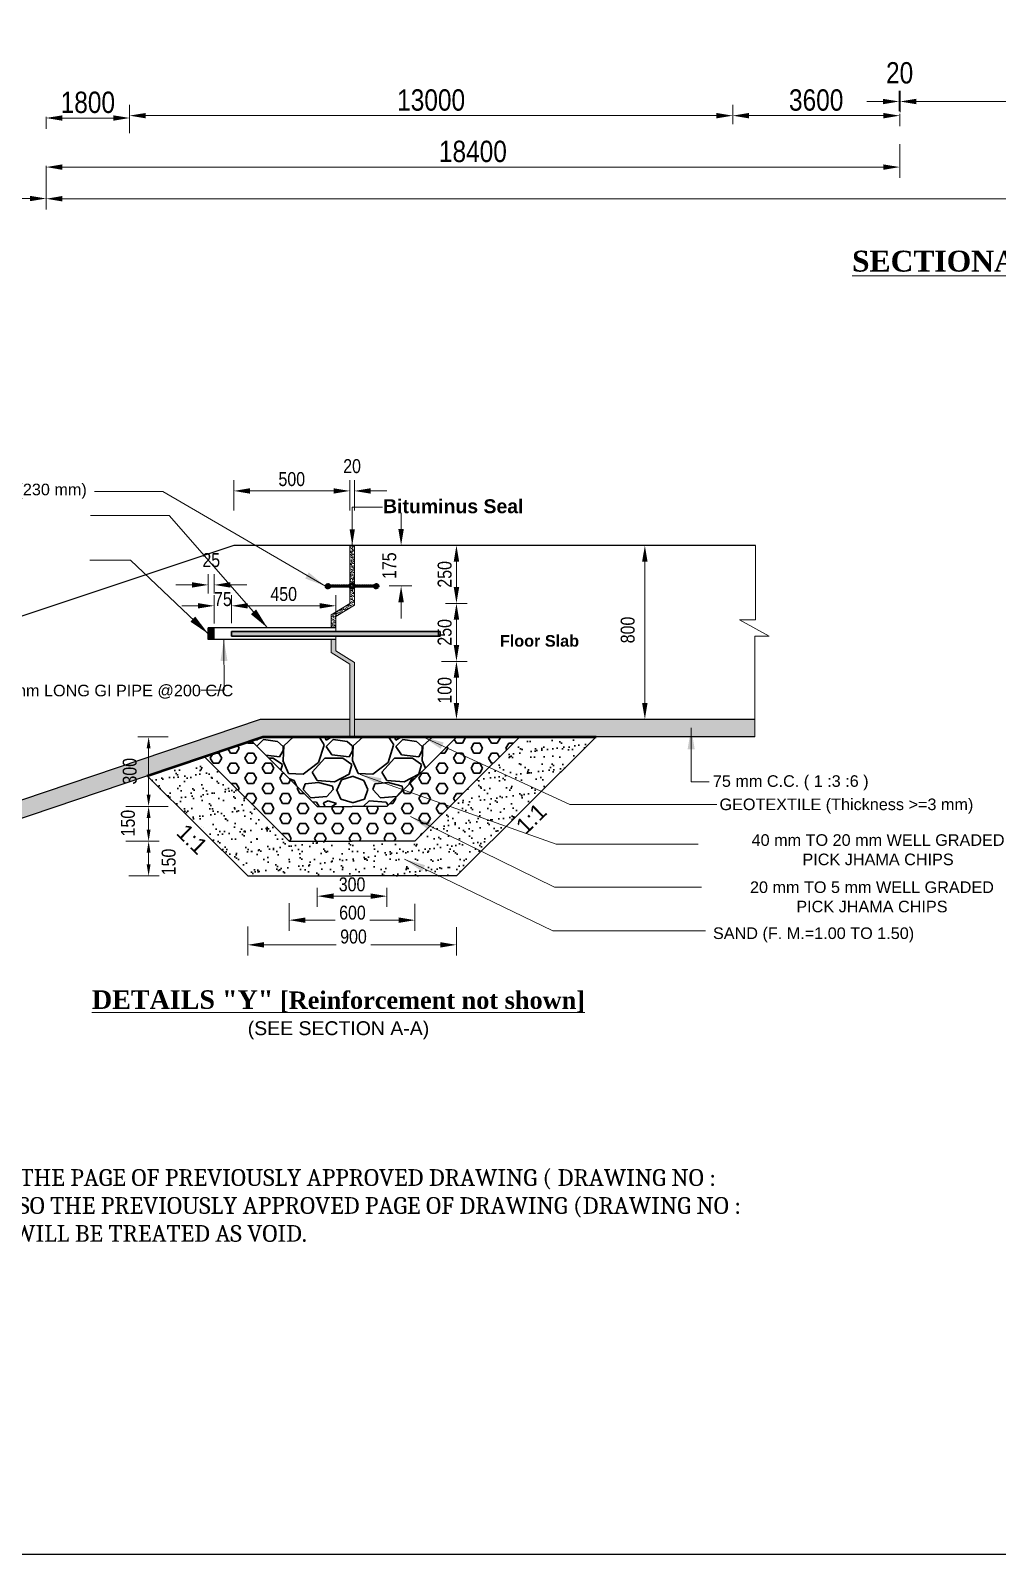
# Model space of a CAD drawing. Extents: x -119161 to 3778985, y -718511 to -30958.
# Drawn here: x 2825288 to 2846135, y -718511 to -685653 of the extents above; entities that cross this region are included whole.
import ezdxf

# ---------------------------------------------------------------- set-up
doc = ezdxf.new("R2010")
doc.units = 0
doc.header["$MEASUREMENT"] = 0
doc.linetypes.add('DASHED2', pattern=[9.525, 6.35, -3.175])
doc.layers.get('0').update_dxf_attribs({"linetype": 'CONTINUOUS'})
doc.layers.get('DEFPOINTS').update_dxf_attribs({"linetype": 'CONTINUOUS'})
for name, color, linetype, lineweight in [('Dim', 7, 'CONTINUOUS', 9), ('Dimension', 8, 'CONTINUOUS', 18), ('HATCH', 252, 'CONTINUOUS', 5), ('line2', 3, 'CONTINUOUS', 30), ('TEXT-ROOM', 4, 'CONTINUOUS', 5)]:
    doc.layers.add(name, color=color, linetype=linetype, lineweight=lineweight)
doc.layers.add('DOTTED', color=240, linetype='DASHED2')
doc.layers.add('LINE', color=7, linetype='CONTINUOUS')
doc.styles.add('1-2', font='arial.ttf')
doc.styles.add('Arial-25', font='arial.ttf')
doc.styles.add('dimText', font='ARIALN.TTF')
doc.styles.get("Standard").update_dxf_attribs({"font": 'times.ttf', "height": 250})
doc.dimstyles.new('dim_230', dxfattribs={"dimtxt": 460, "dimasz": 460, "dimexe": 230, "dimexo": 100, "dimgap": 100, "dimtad": 1, "dimdec": 0, "dimzin": 0, "dimdsep": 46, "dimtxsty": 'dimText', "dimcen": 0.09, "dimclrd": 256, "dimclre": 256, "dimclrt": 7, "dimadec": 0, "dimazin": 0, "dimtfac": 1, "dimtdec": 0, "dimtofl": 0, "dimtmove": 0, "dimatfit": 3, "dimfxl": 1, "dimtolj": 1, "dimtzin": 0, "dimlwd": -1, "dimlwe": -1, "dimarcsym": 0})
pattern_1 = [(37.5, (1009723.3, -778527.9), (-11.023838, 337.19416), [0, -266, 0, -297.5, 0, -284.375]), (7.5, (1009723.3, -778527.9), (309.71092, 493.87556), [0, -143.5, 0, -239.75, 0, -91.875]), (327.5, (1009508.05, -778527.9), (544.974826, 0.990334), [0, -87.5, 0, -315, 0, -411.25]), (317.5, (1009508.05, -778527.9), (526.07216, 153.59322), [0, -43.75, 0, -206.5, 0, -236.25])]
pattern_2 = [(0, (1009723.3, -778527.9), (0, 216.50635), [125, -250]), (120, (1009723.3, -778527.9), (-187.5, -108.253175), [125, -250]), (60, (1009848.3, -778527.9), (-187.5, 108.253175), [125, -250])]
pattern_3 = [(228.0127875, (1010803.3, -777027.91), (-12000, -13500), [201.804, -19978.6321]), (184.9697407, (1010668.3, -777177.91), (18000, 1500), [346.302, -34283.8871]), (132.510447, (1010323.3, -777207.91), (15000, -16500), [244.182, -24174.0489]), (267.273689, (1009738.3, -777582.91), (1500, 30000), [315.357, -31220.3371]), (292.833654, (1009723.3, -777897.91), (-7500, 18000), [309.2325, -30614.0597]), (357.273689, (1009843.3, -778182.91), (-30000, 1500), [315.357, -31220.3371]), (37.6942405, (1010158.3, -778197.91), (-19500, -15000), [417.0435, -41287.2728]), (72.2553284, (1010488.3, -777942.91), (10500, 33000), [393.732, -38979.4822]), (121.4295656, (1010608.3, -777567.91), (-12000, 19500), [316.425, -31326.1097]), (175.236358, (1010443.3, -777297.91), (16500, -1500), [361.248, -17701.1439]), (222.3974378, (1010083.3, -777267.91), (-18000, -16500), [467.172, -46250.0625]), (138.814075, (1011223.3, -777597.91), (-10500, 9000), [159.4515, -15785.7672]), (171.4692344, (1011103.3, -777492.91), (19500, -3000), [303.3555, -30032.2671]), (225, (1010803.3, -777447.9), (-2e-13, -1500), [212.1315, -1909.1888]), (203.19859, (1010698.3, -777267.91), (7500, 3000), [114.237, -11309.4227]), (291.80141, (1010593.3, -777312.9), (-1500, 4500), [161.5545, -7916.1927]), (30.963757, (1010653.3, -777462.9), (4500, 3000), [262.3935, -8484.0343]), (161.56505, (1010878.3, -777327.9), (3000, -1500), [189.7365, -4553.68]), (16.3895403, (1009723.3, -777312.91), (15000, 4500), [265.8, -26314.2677]), (70.346176, (1009978.3, -777237.91), (-6000, -16500), [222.9915, -22076.1116]), (293.19859, (1010878.3, -777027.91), (-3000, 7500), [228.4725, -11195.1872]), (343.6104597, (1010968.3, -777237.91), (-15000, 4500), [265.8, -26314.2677]), (339.443955, (1009723.3, -778242.91), (-7500, 3000), [256.32, -12559.6856]), (294.7751406, (1009963.3, -778332.91), (-7500, 16500), [214.767, -21261.9646]), (66.80141, (1010893.3, -778527.91), (3000, 7500), [228.4725, -11195.1872]), (17.3540246, (1010983.3, -778317.91), (-19500, -6000), [251.4465, -24893.1354]), (69.443955, (1010158.3, -778527.91), (-3000, -7500), [128.16, -12687.8456]), (101.309932, (1010803.3, -778527.9), (-1500, 6000), [76.485, -7572.0443]), (165.963757, (1010788.3, -778452.9), (4500, -1500), [309.2325, -5875.4259]), (186.009006, (1010488.3, -778377.91), (15000, 1500), [286.575, -28370.8848]), (303.690068, (1010653.3, -777597.9), (-1500, 3000), [216.333, -5191.9939]), (353.1572266, (1010773.3, -777777.91), (25500, -3000), [377.691, -37391.3439]), (60.945396, (1011148.3, -777822.91), (-6000, -10500), [154.434, -15289.0112]), (90, (1011223.3, -777687.9), (-1500, 1500), [90, -1410]), (120.256437, (1010458.3, -778332.91), (6000, -10500), [208.386, -20630.28]), (48.0127875, (1010353.3, -778152.91), (12000, 13500), [403.608, -19776.8281]), (0, (1010623.3, -777852.9), (1500, 1500), [390, -1110]), (325.3048465, (1011013.3, -777852.91), (15000, -10500), [237.171, -23479.9115]), (254.054604, (1011208.3, -777987.9), (-1500, -6000), [218.403, -10701.7618]), (207.6459754, (1011148.3, -778197.91), (-28500, -15000), [355.5975, -35204.2113]), (175.4260787, (1010833.3, -778362.91), (-19500, 1500), [376.1985, -37243.6101])]

# ---------------------------------------------------------------- blocks, each defined once
blk = doc.blocks.new('huk')
at = {"layer": 'Dim'}
h = blk.add_hatch(dxfattribs=at)
h.set_pattern_fill('ANSI31', color=15)
h.set_pattern_definition([(45, (-358365.36117, -19477.47705), (-0.08838834765, 0.08838834765), [])])
h.paths.add_polyline_path([(12.6, 3.5, 0.75964), (-12.6, 3.5), (-94, 3.5, 4.674984), (-94, -5.5), (-11.8, -5.5, 0.637498), (11.8, -5.5), (94, -5.5, 4.674984), (94, 3.5)])
h.paths.add_polyline_path([(-6, 0, -1), (6, 0, -1)], flags=16)
at = {"layer": 'DOTTED', "color": 8}
for points in [[(-94, 3.5), (-12.6, 3.5)], [(12.6, 3.5), (94, 3.5)], [(-94, -5.5), (-11.8, -5.5)], [(11.8, -5.5), (94, -5.5)]]:
    blk.add_lwpolyline(points, dxfattribs=at)
blk.add_circle((0, 0), 6.04, dxfattribs=at)
for centre, radius, start, end in [((-104, -1), 11, 24.14774, 335.85226), ((0, 0), 13, 15.55648, 164.44352), ((104, -1), 11, 204.14774, 155.85226), ((0, 0), 13, 204.96517, 335.03483)]:
    blk.add_arc(centre, radius, start, end, dxfattribs=at)
blk = doc.blocks.new('*D1505')
at = {"layer": 'DEFPOINTS', "color": 0, "lineweight": -2, "ltscale": 500}
for p in [(2838199, -696754), (2838199, -700504), (2838533, -700504)]:
    blk.add_point(p, dxfattribs=at)
at = {"layer": 'Dim', "ltscale": 500}
for p, q in [((2838299, -696754), (2838763, -696754)), ((2838533, -697104), (2838533, -700154)), ((2838299, -700504), (2838763, -700504))]:
    blk.add_line(p, q, dxfattribs=at)
at = {"layer": 'Dim', "lineweight": -2, "ltscale": 500}
for points in [[(2838474, -697104), (2838591, -697104), (2838533, -696754)], [(2838474, -700154), (2838591, -700154), (2838533, -700504)]]:
    blk.add_solid(points, dxfattribs=at)
at = {"layer": 'Dim', "color": 7, "ltscale": 500, "insert": (2838164, -698578), "char_height": 300, "attachment_point": 5, "rotation": 90, "style": 'dimText'}
blk.add_mtext('\\A1;800', dxfattribs=at)
blk = doc.blocks.new('*D1506')
at = {"layer": 'DEFPOINTS', "color": 0, "lineweight": -2, "ltscale": 500}
for p in [(2832171, -695580), (2832171, -696099), (2832271, -696099)]:
    blk.add_point(p, dxfattribs=at)
at = {"layer": 'Dim', "ltscale": 500}
for p, q in [((2831821, -695580), (2831471, -695580)), ((2832171, -695999), (2832171, -695350)), ((2832271, -695999), (2832271, -695350)), ((2832621, -695580), (2832971, -695580))]:
    blk.add_line(p, q, dxfattribs=at)
at = {"layer": 'Dim', "lineweight": -2, "ltscale": 500}
for points in [[(2831821, -695522), (2831821, -695639), (2832171, -695580)], [(2832621, -695522), (2832621, -695639), (2832271, -695580)]]:
    blk.add_solid(points, dxfattribs=at)
at = {"layer": 'Dim', "color": 7, "ltscale": 500, "insert": (2832221, -695047), "char_height": 300, "attachment_point": 5, "style": 'dimText'}
blk.add_mtext('\\A1;20', dxfattribs=at)
blk = doc.blocks.new('*D1507')
at = {"layer": 'DEFPOINTS', "color": 0, "lineweight": -2, "ltscale": 500}
for p in [(2832171, -695580), (2829671, -696099), (2832171, -696099)]:
    blk.add_point(p, dxfattribs=at)
at = {"layer": 'Dim', "ltscale": 500}
for p, q in [((2829671, -695999), (2829671, -695350)), ((2830021, -695580), (2831821, -695580)), ((2832171, -695999), (2832171, -695350))]:
    blk.add_line(p, q, dxfattribs=at)
at = {"layer": 'Dim', "lineweight": -2, "ltscale": 500}
for points in [[(2830021, -695522), (2830021, -695639), (2829671, -695580)], [(2831821, -695522), (2831821, -695639), (2832171, -695580)]]:
    blk.add_solid(points, dxfattribs=at)
at = {"layer": 'Dim', "color": 7, "ltscale": 500, "insert": (2830921, -695327), "char_height": 300, "attachment_point": 5, "style": 'dimText'}
blk.add_mtext('\\A1;500', dxfattribs=at)
blk = doc.blocks.new('*D1508')
at = {"layer": 'DEFPOINTS', "color": 0, "lineweight": -2, "ltscale": 500}
for p in [(2834173, -696754), (2834134, -698004), (2834471, -698004)]:
    blk.add_point(p, dxfattribs=at)
at = {"layer": 'Dim', "ltscale": 500}
for p, q in [((2834273, -696754), (2834701, -696754)), ((2834471, -697104), (2834471, -697654)), ((2834234, -698004), (2834701, -698004))]:
    blk.add_line(p, q, dxfattribs=at)
at = {"layer": 'Dim', "lineweight": -2, "ltscale": 500}
for points in [[(2834413, -697104), (2834530, -697104), (2834471, -696754)], [(2834413, -697654), (2834530, -697654), (2834471, -698004)]]:
    blk.add_solid(points, dxfattribs=at)
at = {"layer": 'Dim', "color": 7, "ltscale": 500, "insert": (2834218, -697379), "char_height": 300, "attachment_point": 5, "rotation": 90, "style": 'dimText'}
blk.add_mtext('\\A1;250', dxfattribs=at)
blk = doc.blocks.new('*D1509')
at = {"layer": 'DEFPOINTS', "color": 0, "lineweight": -2, "ltscale": 500}
for p in [(2834166, -698004), (2834066, -699254), (2834471, -699254)]:
    blk.add_point(p, dxfattribs=at)
at = {"layer": 'Dim', "ltscale": 500}
for p, q in [((2834266, -698004), (2834701, -698004)), ((2834471, -698354), (2834471, -698904)), ((2834166, -699254), (2834701, -699254))]:
    blk.add_line(p, q, dxfattribs=at)
at = {"layer": 'Dim', "lineweight": -2, "ltscale": 500}
for points in [[(2834413, -698354), (2834530, -698354), (2834471, -698004)], [(2834413, -698904), (2834530, -698904), (2834471, -699254)]]:
    blk.add_solid(points, dxfattribs=at)
at = {"layer": 'Dim', "color": 7, "ltscale": 500, "insert": (2834218, -698629), "char_height": 300, "attachment_point": 5, "rotation": 90, "style": 'dimText'}
blk.add_mtext('\\A1;250', dxfattribs=at)
blk = doc.blocks.new('*D1510')
at = {"layer": 'DEFPOINTS', "color": 0, "lineweight": -2, "ltscale": 500}
for p in [(2834049, -699254), (2834049, -700504), (2834471, -700504)]:
    blk.add_point(p, dxfattribs=at)
at = {"layer": 'Dim', "ltscale": 500}
for p, q in [((2834149, -699254), (2834701, -699254)), ((2834471, -699604), (2834471, -700154)), ((2834149, -700504), (2834701, -700504))]:
    blk.add_line(p, q, dxfattribs=at)
at = {"layer": 'Dim', "lineweight": -2, "ltscale": 500}
for points in [[(2834413, -699604), (2834530, -699604), (2834471, -699254)], [(2834413, -700154), (2834530, -700154), (2834471, -700504)]]:
    blk.add_solid(points, dxfattribs=at)
at = {"layer": 'Dim', "color": 7, "ltscale": 500, "insert": (2834218, -699879), "char_height": 300, "attachment_point": 5, "rotation": 90, "style": 'dimText'}
blk.add_mtext('\\A1;100', dxfattribs=at)
blk = doc.blocks.new('*D1511')
at = {"layer": 'DEFPOINTS', "color": 0, "lineweight": -2, "ltscale": 500}
for p in [(2832921, -696754), (2833278, -696754), (2832921, -697629, 0)]:
    blk.add_point(p, dxfattribs=at)
at = {"layer": 'Dim', "ltscale": 500}
for p, q in [((2833278, -696404), (2833278, -696054)), ((2833021, -696754), (2833508, -696754)), ((2833021, -697629), (2833508, -697629)), ((2833278, -697979), (2833278, -698329))]:
    blk.add_line(p, q, dxfattribs=at)
at = {"layer": 'Dim', "lineweight": -2, "ltscale": 500}
for points in [[(2833219, -696404), (2833336, -696404), (2833278, -696754)], [(2833219, -697979), (2833336, -697979), (2833278, -697629)]]:
    blk.add_solid(points, dxfattribs=at)
at = {"layer": 'Dim', "color": 7, "ltscale": 500, "insert": (2833025, -697192), "char_height": 300, "attachment_point": 5, "rotation": 90, "style": 'dimText'}
blk.add_mtext('\\A1;175', dxfattribs=at)
blk = doc.blocks.new('*D1512')
at = {"layer": 'DEFPOINTS', "color": 0, "lineweight": -2, "ltscale": 500}
for p in [(2829249, -698057), (2829249, -698535), (2829623, -698534)]:
    blk.add_point(p, dxfattribs=at)
at = {"layer": 'Dim', "ltscale": 500}
for p, q in [((2829249, -698435), (2829249, -697827)), ((2829623, -698434), (2829623, -697827)), ((2828899, -698057), (2828549, -698057)), ((2829973, -698057), (2830323, -698057))]:
    blk.add_line(p, q, dxfattribs=at)
at = {"layer": 'Dim', "lineweight": -2, "ltscale": 500}
for points in [[(2828899, -697999), (2828899, -698115), (2829249, -698057)], [(2829973, -697999), (2829973, -698115), (2829623, -698057)]]:
    blk.add_solid(points, dxfattribs=at)
at = {"layer": 'Dim', "color": 7, "ltscale": 500, "insert": (2829437, -697914), "char_height": 300, "attachment_point": 5, "style": 'dimText'}
blk.add_mtext('\\A1;75', dxfattribs=at)
blk = doc.blocks.new('*D1513')
at = {"layer": 'DEFPOINTS', "color": 0, "lineweight": -2, "ltscale": 500}
for p in [(2829121, -697606), (2829121, -697890), (2829249, -697890)]:
    blk.add_point(p, dxfattribs=at)
at = {"layer": 'Dim', "ltscale": 500}
for p, q in [((2829121, -697790), (2829121, -697376)), ((2829249, -697790), (2829249, -697376)), ((2828771, -697606), (2828421, -697606)), ((2829599, -697606), (2829949, -697606))]:
    blk.add_line(p, q, dxfattribs=at)
at = {"layer": 'Dim', "lineweight": -2, "ltscale": 500}
for points in [[(2828771, -697548), (2828771, -697665), (2829121, -697606)], [(2829599, -697548), (2829599, -697665), (2829249, -697606)]]:
    blk.add_solid(points, dxfattribs=at)
at = {"layer": 'Dim', "color": 7, "ltscale": 500, "insert": (2829185, -697073), "char_height": 300, "attachment_point": 5, "style": 'dimText'}
blk.add_mtext('\\A1;25', dxfattribs=at)
blk = doc.blocks.new('*D1514')
at = {"layer": 'DEFPOINTS', "color": 0, "lineweight": -2, "ltscale": 500}
for p in [(2831871, -698057), (2829623, -698278), (2831871, -698531)]:
    blk.add_point(p, dxfattribs=at)
at = {"layer": 'Dim', "ltscale": 500}
for p, q in [((2829623, -698178), (2829623, -697827)), ((2831871, -698431), (2831871, -697827)), ((2829973, -698057), (2831521, -698057))]:
    blk.add_line(p, q, dxfattribs=at)
at = {"layer": 'Dim', "lineweight": -2, "ltscale": 500}
for points in [[(2829973, -697999), (2829973, -698115), (2829623, -698057)], [(2831521, -697999), (2831521, -698115), (2831871, -698057)]]:
    blk.add_solid(points, dxfattribs=at)
at = {"layer": 'Dim', "color": 7, "ltscale": 500, "insert": (2830747, -697804), "char_height": 300, "attachment_point": 5, "style": 'dimText'}
blk.add_mtext('\\A1;450', dxfattribs=at)
blk = doc.blocks.new('*D1515')
at = {"layer": 'DEFPOINTS', "color": 0, "lineweight": -2, "ltscale": 500}
for p in [(2829971, -704871), (2834471, -704886), (2834471, -705366)]:
    blk.add_point(p, dxfattribs=at)
at = {"layer": 'Dim', "ltscale": 500}
for p, q in [((2829971, -704971), (2829971, -705596)), ((2834471, -704986), (2834471, -705596)), ((2830321, -705366), (2831881, -705366)), ((2834121, -705366), (2832624, -705366))]:
    blk.add_line(p, q, dxfattribs=at)
at = {"layer": 'Dim', "lineweight": -2, "ltscale": 500}
for points in [[(2830321, -705308), (2830321, -705425), (2829971, -705366)], [(2834121, -705308), (2834121, -705425), (2834471, -705366)]]:
    blk.add_solid(points, dxfattribs=at)
at = {"layer": 'Dim', "color": 7, "ltscale": 500, "insert": (2832252, -705189), "char_height": 300, "attachment_point": 5, "style": 'dimText'}
blk.add_mtext('\\A1;900', dxfattribs=at)
blk = doc.blocks.new('*D1516')
at = {"layer": 'DEFPOINTS', "color": 0, "lineweight": -2, "ltscale": 500}
for p in [(2830866, -704367), (2833577, -704382), (2833577, -704834)]:
    blk.add_point(p, dxfattribs=at)
at = {"layer": 'Dim', "ltscale": 500}
for p, q in [((2830866, -704467), (2830866, -705064)), ((2833577, -704482), (2833577, -705064)), ((2831216, -704834), (2831857, -704834)), ((2833227, -704834), (2832601, -704834))]:
    blk.add_line(p, q, dxfattribs=at)
at = {"layer": 'Dim', "lineweight": -2, "ltscale": 500}
for points in [[(2831216, -704776), (2831216, -704893), (2830866, -704834)], [(2833227, -704776), (2833227, -704893), (2833577, -704834)]]:
    blk.add_solid(points, dxfattribs=at)
at = {"layer": 'Dim', "color": 7, "ltscale": 500, "insert": (2832229, -704674), "char_height": 300, "attachment_point": 5, "style": 'dimText'}
blk.add_mtext('\\A1;600', dxfattribs=at)
blk = doc.blocks.new('*D1517')
at = {"layer": 'DEFPOINTS', "color": 0, "lineweight": -2, "ltscale": 500}
for p in [(2831471, -704036), (2832971, -704036), (2832971, -704317)]:
    blk.add_point(p, dxfattribs=at)
at = {"layer": 'Dim', "ltscale": 500}
for p, q in [((2831471, -704136), (2831471, -704547)), ((2832971, -704136), (2832971, -704547)), ((2831821, -704317), (2832621, -704317))]:
    blk.add_line(p, q, dxfattribs=at)
at = {"layer": 'Dim', "lineweight": -2, "ltscale": 500}
for points in [[(2831821, -704258), (2831821, -704375), (2831471, -704317)], [(2832621, -704258), (2832621, -704375), (2832971, -704317)]]:
    blk.add_solid(points, dxfattribs=at)
at = {"layer": 'Dim', "color": 7, "ltscale": 500, "insert": (2832221, -704064), "char_height": 300, "attachment_point": 5, "style": 'dimText'}
blk.add_mtext('\\A1;300', dxfattribs=at)
blk = doc.blocks.new('*D1518')
at = {"layer": 'DEFPOINTS', "color": 0, "lineweight": -2, "ltscale": 500}
for p in [(2828355, -700882), (2827835, -702382), (2828355, -702382)]:
    blk.add_point(p, dxfattribs=at)
at = {"layer": 'Dim', "ltscale": 500}
for p, q in [((2828255, -700882), (2827605, -700882)), ((2827835, -701132), (2827835, -702132)), ((2828255, -702382), (2827605, -702382))]:
    blk.add_line(p, q, dxfattribs=at)
at = {"layer": 'Dim', "lineweight": -2, "ltscale": 500}
for points in [[(2827793, -701132), (2827877, -701132), (2827835, -700882)], [(2827793, -702132), (2827877, -702132), (2827835, -702382)]]:
    blk.add_solid(points, dxfattribs=at)
at = {"layer": 'Dim', "color": 7, "ltscale": 500, "insert": (2827429, -701624), "char_height": 300, "attachment_point": 5, "rotation": 90, "style": 'dimText'}
blk.add_mtext('\\A1;300', dxfattribs=at)
blk = doc.blocks.new('*D1519')
at = {"layer": 'DEFPOINTS', "color": 0, "lineweight": -2, "ltscale": 500}
for p in [(2827329, -703132), (2827306, -703882), (2827835, -703882)]:
    blk.add_point(p, dxfattribs=at)
at = {"layer": 'Dim', "ltscale": 500}
for p, q in [((2827429, -703132), (2828065, -703132)), ((2827835, -703382), (2827835, -703632)), ((2827406, -703882), (2828065, -703882))]:
    blk.add_line(p, q, dxfattribs=at)
at = {"layer": 'Dim', "lineweight": -2, "ltscale": 500}
for points in [[(2827793, -703382), (2827877, -703382), (2827835, -703132)], [(2827793, -703632), (2827877, -703632), (2827835, -703882)]]:
    blk.add_solid(points, dxfattribs=at)
at = {"layer": 'Dim', "color": 7, "ltscale": 500, "insert": (2828268, -703580), "char_height": 300, "attachment_point": 5, "rotation": 90, "style": 'dimText'}
blk.add_mtext('\\A1;150', dxfattribs=at)
blk = doc.blocks.new('*D1520')
at = {"layer": 'DEFPOINTS', "color": 0, "lineweight": -2, "ltscale": 500}
for p in [(2827241, -702382), (2827835, -702382), (2827241, -703132)]:
    blk.add_point(p, dxfattribs=at)
at = {"layer": 'Dim', "ltscale": 500}
for p, q in [((2827341, -702382), (2828065, -702382)), ((2827835, -702882), (2827835, -702632)), ((2827341, -703132), (2828065, -703132))]:
    blk.add_line(p, q, dxfattribs=at)
at = {"layer": 'Dim', "lineweight": -2, "ltscale": 500}
for points in [[(2827793, -702632), (2827877, -702632), (2827835, -702382)], [(2827793, -702882), (2827877, -702882), (2827835, -703132)]]:
    blk.add_solid(points, dxfattribs=at)
at = {"layer": 'Dim', "color": 7, "ltscale": 500, "insert": (2827390, -702742), "char_height": 300, "attachment_point": 5, "rotation": 90, "style": 'dimText'}
blk.add_mtext('\\A1;150', dxfattribs=at)
blk = doc.blocks.new('*D1523')
at = {"layer": 'DEFPOINTS', "color": 0, "lineweight": -2, "ltscale": 500}
for p in [(2825625, -688547), (2820625, -688880), (2820625, -689276)]:
    blk.add_point(p, dxfattribs=at)
at = {"layer": 'Dim', "ltscale": 500}
for p, q in [((2825625, -688647), (2825625, -689506)), ((2820625, -688980), (2820625, -689506)), ((2825275, -689276), (2820975, -689276))]:
    blk.add_line(p, q, dxfattribs=at)
at = {"layer": 'Dim', "lineweight": -2, "ltscale": 500}
for points in [[(2820975, -689217), (2820975, -689334), (2820625, -689276)], [(2825275, -689217), (2825275, -689334), (2825625, -689276)]]:
    blk.add_solid(points, dxfattribs=at)
at = {"layer": 'Dim', "color": 7, "ltscale": 500, "insert": (2823125, -688941), "char_height": 460, "attachment_point": 5, "style": 'dimText'}
blk.add_mtext('\\A1;5000', dxfattribs=at)
blk = doc.blocks.new('*D1459')
at = {"layer": 'DEFPOINTS', "color": 0, "lineweight": -2, "ltscale": 500}
for p in [(2853935, -686488), (2844035, -686922), (2853935, -687184)]:
    blk.add_point(p, dxfattribs=at)
at = {"layer": 'Dim', "ltscale": 500}
for p, q in [((2853935, -686588), (2853935, -687414)), ((2844035, -687022), (2844035, -687414)), ((2844385, -687184), (2853585, -687184))]:
    blk.add_line(p, q, dxfattribs=at)
at = {"layer": 'Dim', "lineweight": -2, "ltscale": 500}
for points in [[(2844385, -687125), (2844385, -687242), (2844035, -687184)], [(2853585, -687125), (2853585, -687242), (2853935, -687184)]]:
    blk.add_solid(points, dxfattribs=at)
at = {"layer": 'Dim', "color": 7, "ltscale": 500, "insert": (2848985, -686849), "char_height": 460, "attachment_point": 5, "style": 'dimText'}
blk.add_mtext('\\A1;10000', dxfattribs=at)
blk = doc.blocks.new('*D1474')
at = {"layer": 'DEFPOINTS', "color": 0, "lineweight": -2, "ltscale": 500}
for p in [(2825625, -688715), (2871377, -688745), (2871377, -689281)]:
    blk.add_point(p, dxfattribs=at)
at = {"layer": 'Dim', "ltscale": 500}
for p, q in [((2825625, -688815), (2825625, -689511)), ((2871377, -688845), (2871377, -689511)), ((2825975, -689281), (2871027, -689281))]:
    blk.add_line(p, q, dxfattribs=at)
at = {"layer": 'Dim', "lineweight": -2, "ltscale": 500}
for points in [[(2825975, -689222), (2825975, -689339), (2825625, -689281)], [(2871027, -689222), (2871027, -689339), (2871377, -689281)]]:
    blk.add_solid(points, dxfattribs=at)
at = {"layer": 'Dim', "color": 7, "ltscale": 500, "insert": (2848997, -688882), "char_height": 460, "attachment_point": 5, "style": 'dimText'}
blk.add_mtext('\\A1;{\\fArial|b1|i0|c0|p34;46840}', dxfattribs=at)
blk = doc.blocks.new('*D1484')
at = {"layer": 'DEFPOINTS', "color": 0, "lineweight": -2, "ltscale": 500}
for p in [(2844035, -687184), (2844015, -687490), (2844035, -687490)]:
    blk.add_point(p, dxfattribs=at)
at = {"layer": 'Dim', "ltscale": 500}
for p, q in [((2844015, -687390), (2844015, -686954)), ((2844035, -687390), (2844035, -686954)), ((2843665, -687184), (2843315, -687184)), ((2844385, -687184), (2844735, -687184))]:
    blk.add_line(p, q, dxfattribs=at)
at = {"layer": 'Dim', "lineweight": -2, "ltscale": 500}
for points in [[(2843665, -687126), (2843665, -687243), (2844015, -687184)], [(2844385, -687126), (2844385, -687243), (2844035, -687184)]]:
    blk.add_solid(points, dxfattribs=at)
at = {"layer": 'Dim', "color": 7, "ltscale": 500, "insert": (2844025, -686569), "char_height": 460, "attachment_point": 5, "style": 'dimText'}
blk.add_mtext('\\A1;20', dxfattribs=at)
blk = doc.blocks.new('*D1528')
at = {"layer": 'DEFPOINTS', "color": 0, "lineweight": -2, "ltscale": 500}
for p in [(2825625, -687414), (2827425, -687414), (2827425, -687540)]:
    blk.add_point(p, dxfattribs=at)
at = {"layer": 'Dim', "ltscale": 500}
for p, q in [((2825625, -687514), (2825625, -687770)), ((2825975, -687540), (2827075, -687540)), ((2827425, -687514), (2827425, -687770))]:
    blk.add_line(p, q, dxfattribs=at)
at = {"layer": 'Dim', "lineweight": -2, "ltscale": 500}
for points in [[(2825975, -687482), (2825975, -687598), (2825625, -687540)], [(2827075, -687482), (2827075, -687598), (2827425, -687540)]]:
    blk.add_solid(points, dxfattribs=at)
at = {"layer": 'Dim', "color": 7, "ltscale": 500, "insert": (2826525, -687205), "char_height": 460, "attachment_point": 5, "style": 'dimText'}
blk.add_mtext('\\A1;1800', dxfattribs=at)
blk = doc.blocks.new('*D1529')
at = {"layer": 'DEFPOINTS', "color": 0, "lineweight": -2, "ltscale": 500}
for p in [(2840426, -687489), (2827425, -687968), (2840426, -687770)]:
    blk.add_point(p, dxfattribs=at)
at = {"layer": 'Dim', "ltscale": 500}
for p, q in [((2827425, -687868), (2827425, -687259)), ((2840426, -687670), (2840426, -687259)), ((2827775, -687489), (2840076, -687489))]:
    blk.add_line(p, q, dxfattribs=at)
at = {"layer": 'Dim', "lineweight": -2, "ltscale": 500}
for points in [[(2827775, -687431), (2827775, -687548), (2827425, -687489)], [(2840076, -687431), (2840076, -687548), (2840426, -687489)]]:
    blk.add_solid(points, dxfattribs=at)
at = {"layer": 'Dim', "color": 7, "ltscale": 500, "insert": (2833925, -687155), "char_height": 460, "attachment_point": 5, "style": 'dimText'}
blk.add_mtext('\\A1;13000', dxfattribs=at)
blk = doc.blocks.new('*D1530')
at = {"layer": 'DEFPOINTS', "color": 0, "lineweight": -2, "ltscale": 500}
for p in [(2844026, -687349), (2844026, -687489), (2840426, -687770)]:
    blk.add_point(p, dxfattribs=at)
at = {"layer": 'Dim', "ltscale": 500}
for p, q in [((2840426, -687670), (2840426, -687259)), ((2840776, -687489), (2843676, -687489)), ((2844026, -687449), (2844026, -687719))]:
    blk.add_line(p, q, dxfattribs=at)
at = {"layer": 'Dim', "lineweight": -2, "ltscale": 500}
for points in [[(2840776, -687431), (2840776, -687548), (2840426, -687489)], [(2843676, -687431), (2843676, -687548), (2844026, -687489)]]:
    blk.add_solid(points, dxfattribs=at)
at = {"layer": 'Dim', "color": 7, "ltscale": 500, "insert": (2842226, -687155), "char_height": 460, "attachment_point": 5, "style": 'dimText'}
blk.add_mtext('\\A1;3600', dxfattribs=at)
blk = doc.blocks.new('*D1531')
at = {"layer": 'DEFPOINTS', "color": 0, "lineweight": -2, "ltscale": 500}
for p in [(2844026, -688004), (2825625, -688473), (2844026, -688598)]:
    blk.add_point(p, dxfattribs=at)
at = {"layer": 'Dim', "ltscale": 500}
for p, q in [((2844026, -688104), (2844026, -688828)), ((2825625, -688573), (2825625, -688828)), ((2825975, -688598), (2843676, -688598))]:
    blk.add_line(p, q, dxfattribs=at)
at = {"layer": 'Dim', "lineweight": -2, "ltscale": 500}
for points in [[(2825975, -688540), (2825975, -688657), (2825625, -688598)], [(2843676, -688540), (2843676, -688657), (2844026, -688598)]]:
    blk.add_solid(points, dxfattribs=at)
at = {"layer": 'Dim', "color": 7, "ltscale": 500, "insert": (2834825, -688263), "char_height": 460, "attachment_point": 5, "style": 'dimText'}
blk.add_mtext('\\A1;18400', dxfattribs=at)

msp = doc.modelspace()

# ---------------------------------------------------------------- hatches: boundary and pattern name
at = {"layer": 'Dim'}
h = msp.add_hatch(dxfattribs=at)
h.set_pattern_fill('AR-SAND', color=8, scale=25)
h.set_pattern_definition([(37.5, (1069490.245, -794637.017), (-1.57483395, 48.1705942), [0, -38, 0, -42.5, 0, -40.625]), (7.5, (1069490.245, -794637.02), (44.2444176, 70.5536516), [0, -20.5, 0, -34.25, 0, -13.125]), (327.5, (1069459.495, -794637.017), (77.8535465, 0.1414763), [0, -12.5, 0, -45, 0, -58.75]), (317.5, (1069459.495, -794637.02), (75.153165, 21.941889), [0, -6.25, 0, -29.5, 0, -33.75])])
h.paths.add_polyline_path([(2832271.3, -696754.5), (2832171.3, -696754.5), (2832171.3, -698004.5), (2831771.3, -698254.5), (2831771.3, -698531.3), (2831871.3, -698531.1), (2831871.3, -698295.7), (2832271.3, -698040.1)])
h = msp.add_hatch(color=15, dxfattribs=at)
h.dxf.hatch_style = 1
h.paths.add_polyline_path([(2829248.9, -698534.8), (2829121.4, -698534.9), (2829121.8, -698784.9), (2829249.2, -698784.9)])
h = msp.add_hatch(color=15, dxfattribs=at)
h.dxf.hatch_style = 1
h.paths.add_polyline_path([(2829248.9, -698534.8), (2829121.4, -698534.9), (2829121.8, -698784.9), (2829249.2, -698784.9)])
h = msp.add_hatch(color=15, dxfattribs=at)
h.dxf.hatch_style = 1
h.paths.add_polyline_path([(2834120.5, -698609.1), (2834120.5, -698709.1), (2829623.3, -698709.1), (2829623.3, -698609.1)])
h = msp.add_hatch(color=15, dxfattribs=at)
h.dxf.hatch_style = 1
h.paths.add_polyline_path([(2834120.5, -698609.1), (2834120.5, -698709.1), (2829623.3, -698709.1), (2829623.3, -698609.1)])
h = msp.add_hatch(dxfattribs=at)
h.set_pattern_fill('AR-SAND', color=8, scale=25)
h.set_pattern_definition([(37.5, (1069490.245, -794887.017), (-1.57483395, 48.1705942), [0, -38, 0, -42.5, 0, -40.625]), (7.5, (1069490.245, -794887.02), (44.2444176, 70.5536516), [0, -20.5, 0, -34.25, 0, -13.125]), (327.5, (1069459.495, -794887.017), (77.8535465, 0.1414763), [0, -12.5, 0, -45, 0, -58.75]), (317.5, (1069459.495, -794887.02), (75.153165, 21.941889), [0, -6.25, 0, -29.5, 0, -33.75])])
h.paths.add_polyline_path([(2832271.3, -700879.5), (2832171.3, -700879.5), (2832171.3, -699313.7), (2831771.3, -699063.7), (2831771.3, -698786.8), (2831871.3, -698784.9), (2831871.3, -699022.5), (2832271.3, -699278)])
h = msp.add_hatch(dxfattribs=at)
h.set_pattern_fill('AR-CONC', color=8, scale=100)
h.set_pattern_definition([(50, (984250.8, -854975.4), (717.26018, -62.75213), [75, -825]), (355, (984250.8, -854975.4), (-138.75133, 752.19213), [60, -660]), (100.451444, (984310.6, -854980.64), (578.50885, 689.44), [63.7402, -701.1421]), (46.1842, (984250.8, -854775.4), (1067.24133, -165.5193), [112.5, -1237.5]), (96.635635, (984339.7, -854789.2), (934.66195, 974.1186), [95.61034, -1051.71376]), (351.184164, (984250.8, -854775.4), (934.66195, 974.1186), [90, -990]), (21, (984350.8, -854825.4), (596.90705, -402.6189), [75, -825]), (326, (984350.8, -854825.4), (243.31533, 725.15005), [60, -660]), (71.451445, (984400.54, -854858.96), (840.22238, 322.53115), [63.7402, -701.1421]), (37.5, (984250.8, -854975.4), (12.159855, 332.893854), [0, -652, 0, -670, 0, -662.5]), (7.5, (984250.8, -854975.4), (263.06954, 394.41171), [0, -382, 0, -637, 0, -252.5]), (327.5, (984027.8, -854975.4), (533.822436, -22.55487), [0, -250, 0, -780, 0, -1035]), (317.5, (983927.8, -854975.4), (583.18617, 100.10498), [0, -325, 0, -518, 0, -735])])
h.paths.add_polyline_path([(2840903.8, -700504.5), (2830240.5, -700504.5), (2818488.7, -704478.8), (2817666.6, -704753), (2815657.9, -704714.8), (2815662.7, -705089.9), (2817724.3, -705129.1), (2818605, -704835.3), (2830298.5, -700879.5), (2840903.8, -700879.5)])
at = {"layer": 'HATCH', "lineweight": 30, "ltscale": 50}
h = msp.add_hatch(dxfattribs=at)
h.set_pattern_fill('HEX', color=2, scale=1000)
h.set_pattern_definition(pattern_2)
h.paths.add_polyline_path([(2830048.6, -700964), (2829034.9, -701307), (2830866.1, -703132), (2832221.3, -703132), (2832221.3, -702382), (2831471.3, -702382)])
h = msp.add_hatch(dxfattribs=at)
h.set_pattern_fill('GRAVEL', color=8, scale=1500)
h.set_pattern_definition(pattern_3)
h.paths.add_polyline_path([(2830298.5, -700879.5), (2830048.6, -700964), (2831471.3, -702382), (2832221.3, -702382), (2832221.3, -700879.5)])
h = msp.add_hatch(dxfattribs=at)
h.set_pattern_fill('AR-SAND', color=1, scale=175)
h.set_pattern_definition(pattern_1)
h.paths.add_polyline_path([(2837483.9, -700879.5), (2835836.7, -700879.5), (2833576.6, -703132), (2832221.3, -703132), (2832221.3, -703882), (2834471.3, -703882)])
h = msp.add_hatch(dxfattribs=at)
h.set_pattern_fill('HEX', color=2, scale=1000)
h.set_pattern_definition(pattern_2)
h.paths.add_polyline_path([(2835836.7, -700879.5), (2834478.9, -700879.5), (2832971.3, -702382), (2832221.3, -702382), (2832221.3, -703132), (2833576.6, -703132)])
h = msp.add_hatch(dxfattribs=at)
h.set_pattern_fill('GRAVEL', color=8, scale=1500)
h.set_pattern_definition(pattern_3)
h.paths.add_polyline_path([(2834478.9, -700879.5), (2832221.3, -700879.5), (2832221.3, -702382), (2832971.3, -702382)])
h = msp.add_hatch(dxfattribs=at)
h.set_pattern_fill('AR-SAND', color=1, scale=175)
h.set_pattern_definition(pattern_1)
h.paths.add_polyline_path([(2829034.9, -701307), (2827805.1, -701723), (2829971.3, -703882), (2832221.3, -703882), (2832221.3, -703132), (2830866.1, -703132)])

# ---------------------------------------------------------------- linework, layer by layer
for p, q in [((2831871.3, -698531.1), (2829121.4, -698534.9)), ((2831871.3, -698531.1), (2829121.4, -698534.9)), ((2831871.3, -698784.9), (2829121.8, -698784.9)), ((2831871.3, -698784.9), (2829121.8, -698784.9))]:
    msp.add_line(p, q)
for points in [[(2829121.8, -698784.9), (2829121.4, -698534.9)], [(2829121.8, -698784.9), (2829121.4, -698534.9)], [(2829249.2, -698784.9), (2829248.9, -698534.9)], [(2829249.2, -698784.9), (2829248.9, -698534.9)]]:
    msp.add_lwpolyline(points)
at = {"color": 5}
msp.add_lwpolyline([(2830398.8, -700882.7), (2832148.8, -700882.7)], dxfattribs=at)
at = {"layer": 'Dim', "color": 8}
msp.add_lwpolyline([(2840916.8, -696754.5), (2840916.8, -698359.3), (2840575.5, -698359.3), (2841213.5, -698714.2), (2840903.8, -698710.7), (2840903.8, -700879.5)], dxfattribs=at)
at = {"layer": 'DOTTED', "color": 8, "linetype": 'ByBlock', "ltscale": 0.5}
for points in [[(2830048.6, -700964), (2831471.3, -702382), (2832221.3, -702382)], [(2837483.9, -700879.5), (2834471.3, -703882), (2832221.3, -703882)], [(2834478.9, -700879.5), (2832971.3, -702382), (2832221.3, -702382)], [(2835836.7, -700879.5), (2833576.6, -703132), (2832221.3, -703132)], [(2829034.9, -701307), (2830866.1, -703132), (2832221.3, -703132)], [(2827805.1, -701723), (2829971.3, -703882), (2832221.3, -703882)]]:
    msp.add_lwpolyline(points, dxfattribs=at)
at = {"layer": 'LINE', "ltscale": 500}
msp.add_line((2840916.8, -696754.5), (2832271.3, -696754.5), dxfattribs=at)
at = {"layer": 'LINE'}
msp.add_lwpolyline([(2887557.6, -718510.6), (2812442.8, -718510.6), (2812442.8, -665393.7), (2887557.6, -665393.7)], close=True, dxfattribs=at)
at = {"layer": 'LINE', "ltscale": 500}
for points in [[(2829672.6, -696754.5), (2816997.6, -700979.5)], [(2832171.3, -696754.5), (2829672.6, -696754.5)], [(2832171.3, -700504.5), (2830240.5, -700504.5), (2818412.8, -704504.5), (2817671.3, -704753.1), (2815662.6, -704714.9)], [(2840903.8, -700504.5), (2832271.3, -700504.5)], [(2840903.8, -700879.5), (2830298.5, -700879.5), (2817729, -705129.2)]]:
    msp.add_lwpolyline(points, dxfattribs=at)
at = {"layer": 'LINE', "lineweight": 15}
for points in [[(2832171.3, -696754.5), (2832171.3, -697658.7)], [(2832271.3, -696754.5), (2832271.3, -697660.1)], [(2832171.3, -697658.7), (2832171.3, -698004.5), (2831771.3, -698254.5), (2831771.3, -698531.3)], [(2832271.3, -697660.1), (2832271.3, -698040.1), (2831871.3, -698290.1), (2831871.3, -698609.1)], [(2832171.3, -700879.5), (2832171.3, -699313.7), (2831771.3, -699063.7), (2831771.3, -698786.8)], [(2832271.3, -700879.5), (2832271.3, -699278), (2831871.3, -699028), (2831871.3, -698709.1)]]:
    msp.add_lwpolyline(points, dxfattribs=at)
at = {"layer": 'LINE', "lineweight": 50}
msp.add_lwpolyline([(2827805.1, -701723), (2830298.5, -700879.5), (2837483.9, -700879.5)], dxfattribs=at)
at = {"layer": 'line2', "color": 2}
msp.add_line((2834120.5, -698709.1), (2834120.5, -698609.1), dxfattribs=at)
msp.add_line((2834120.5, -698709.1), (2834120.5, -698609.1), dxfattribs=at)
at = {"layer": 'line2', "color": 1}
for points in [[(2832171.3, -696754.5), (2832271.3, -696754.5)], [(2832271.3, -697670.2), (2832250.2, -697687.2), (2832220.8, -697694.3), (2832189.3, -697686.2), (2832171.3, -697671.6)], [(2832271.3, -700879.5), (2832171.3, -700879.5)]]:
    msp.add_lwpolyline(points, dxfattribs=at)
at = {"layer": 'line2', "color": 2}
for points in [[(2829623.3, -698609.1), (2834120.5, -698609.1)], [(2829623.3, -698609.1), (2829623.3, -698709.1)], [(2829623.3, -698609.1), (2834120.5, -698609.1)], [(2829623.3, -698609.1), (2829623.3, -698709.1)], [(2829623.3, -698709.1), (2834120.5, -698709.1)], [(2829623.3, -698709.1), (2834120.5, -698709.1)]]:
    msp.add_lwpolyline(points, dxfattribs=at)

# ---------------------------------------------------------------- block references
at = {"layer": 'line2', "color": 1, "xscale": -5, "yscale": 5, "zscale": 5}
msp.add_blockref('huk', (2832220.8, -697629.1), dxfattribs=at)

# ---------------------------------------------------------------- texts
at = {"layer": 'Dimension', "color": 0, "lineweight": 13, "ltscale": 2, "attachment_point": 5, "style": '1-2'}
for s, insert, char_height, width in [('3-BULB PVC WATER STOPPER (230 mm)', (2823125.6, -695586.5), 250, 9032.937), ('{\\fArial|b1|i0|c0|p34;\\C7;Bituminus Seal}', (2834402.6, -695912.1), 300, 3430.458), ('{\\fArial|b1|i0|c0|p34;\\C7;Floor Slab}', (2836260.8, -698814.2), 250, 4305.656), ('40 mm DIA & 550mm LONG GI PIPE @200 C/C', (2825902.7, -699908.3), 250, 7202.608), ('75 mm C.C. ( 1 :3 :6 )', (2841677.8, -701872.8), 250, 6217.218), ('{\\C7;GEOTEXTILE (Thickness >=3 mm) }', (2842877.8, -702374.5), 250, 6810.151), ('{\\C7;40 mm TO 20 mm WELL GRADED \\PPICK JHAMA CHIPS}', (2843560.3, -703317.2), 250, 6951.483), ('{\\C7;20 mm TO 5 mm WELL GRADED \\PPICK JHAMA CHIPS}', (2843428.1, -704333.4), 250, 6810.151), ('{\\C7;SAND (F. M.=1.00 TO 1.50)}', (2842169.6, -705153.1), 250, 9032.937)]:
    msp.add_mtext(s, dxfattribs=dict(at, insert=insert, char_height=char_height, width=width))
at = {"layer": 'Dimension', "color": 0, "lineweight": 13, "ltscale": 2, "char_height": 350, "width": 919.075, "attachment_point": 5, "style": '1-2'}
for insert, rotation in [((2836081.6, -702642.6, 0), 44.38929), ((2828774.7, -703087.4, 0), 315.61071)]:
    msp.add_mtext('{\\C7;1:1}', dxfattribs=dict(at, insert=insert, rotation=rotation))
at = {"layer": 'LINE', "color": 7, "lineweight": 9, "insert": (2815591.1, -708882.8), "char_height": 361.4625, "width": 26638.523, "attachment_point": 1, "style": 'Arial-25'}
msp.add_mtext('\\A1;{\\fTimes New Roman|b1|i0|c0|p18;\\H1.19x;\\LSPECIAL NOTES:\\H0.8403x;\\l^J}\\P\\pi-722.9,l722.9,t361.4,722.9;{\\fTimes New Roman|b0|i0|c0|p18;1.  \\A0;\\fCambria|b0|i0|c0|p18;\\C256;THIS PAGE OF DRAWING SUPERSEDES THE PAGE OF PREVIOUSLY APPROVED DRAWING ( DRAWING NO : DC-8-0377-07/23; DATED: 15-05-2023). SO THE PREVIOUSLY APPROVED PAGE OF DRAWING (DRAWING NO : DC-8-0377-07/23; DATED: 15-05-2023) WILL BE TREATED AS VOID.}', dxfattribs=at)
at = {"layer": 'TEXT-ROOM'}
for s, insert, char_height, width, attachment_point in [('\\pi3872;{\\fTimes New Roman|b1|i0|c0|p18;\\H1.286x;\\L\\C6;SECTIONAL ELEVATION (SECTION A-A)\\P\\pi1.244e+004;\\fArial Narrow|b0|i0|c0|p34;\\H0.7776x;\\l\\C7;         \\fTimes New Roman|b0|i0|c0|p18;\\H0.8x;             \\H1.215x;     \\fArial Narrow|b0|i0|c0|p34;\\H1.029x;\\P\\pi7891;                                                                                                          }', (2839127.1, -691316), 350, 27530.305, 4), ('{\\fTimes New Roman|b1|i0|c0|p18;\\H1.031x;\\L\\C6;DETAILS "Y"\\H0.9375x; [Reinforcement not shown]\\P\\fArial|b0|i0|c0|p34;\\H0.8x;\\l\\C7;(SEE SECTION A-A)\\P\\fTimes New Roman|b1|i0|c0|p18;\\H1.333x;\\L\\C6;\\P\\fArial Narrow|b0|i0|c0|p34;\\H0.97x;\\C256; }', (2831927.7, -707502.6), 388, 14468.82, 5)]:
    msp.add_mtext(s, dxfattribs=dict(at, insert=insert, char_height=char_height, width=width, attachment_point=attachment_point))

# ---------------------------------------------------------------- dimensions: what is measured, and where the dimension line sits
at = {"layer": 'Dim', "ltscale": 500}
for base, p1, p2, picture, middle in [((2844035.3, -687184.3), (2844015.3, -687489.7), (2844035.3, -687489.7), '*D1484', (2844025.3, -686569.5)), ((2827425.3, -687539.9), (2825625.3, -687414.3), (2827425.3, -687414.3), '*D1528', (2826525.3, -687205)), ((2840425.6, -687489.4), (2827425.3, -687968.3), (2840425.6, -687769.6), '*D1529', (2833925.4, -687154.6)), ((2844025.6, -687489.4), (2840425.6, -687769.6), (2844025.6, -687348.9), '*D1530', (2842225.6, -687154.6)), ((2820625.5, -689275.6), (2825625.5, -688546.8), (2820625.5, -688879.8), '*D1523', (2823125.5, -688940.7))]:
    dim = msp.add_linear_dim(base=base, p1=p1, p2=p2, dimstyle='dim_230', override={"dimasz": 350, "dimsah": 1, "dimtmove": 2}, dxfattribs=at)
    dim.commit()
    dim.dimension.update_dxf_attribs({"geometry": picture, "text_midpoint": middle})
for base, p1, p2, text, override, picture, middle in [((2853935.3, -687183.6), (2844035.3, -686922.2), (2853935.3, -686487.5), '10000', {"dimasz": 350, "dimsah": 1, "dimtmove": 2}, '*D1459', (2848985.3, -686848.7)), ((2844025.6, -688598.3), (2825625.3, -688473.3), (2844025.6, -688004.3), '18400', {"dimasz": 350, "dimsah": 1, "dimtmove": 2}, '*D1531', (2834825.4, -688263.5)), ((2832971.3, -704316.7), (2831471.3, -704035.6), (2832971.3, -704035.6), '300', {"dimtxt": 300, "dimasz": 350, "dimsah": 1, "dimtmove": 2}, '*D1517', (2832221.3, -704063.5))]:
    dim = msp.add_linear_dim(base=base, p1=p1, p2=p2, text=text, dimstyle='dim_230', override=override, dxfattribs=at)
    dim.commit()
    dim.dimension.update_dxf_attribs({"geometry": picture, "text_midpoint": middle})
for base, p1, p2, text, override, picture, middle in [((2871377.3, -689280.5), (2825625.5, -688715.2), (2871377.3, -688744.6), '{\\fArial|b1|i0|c0|p34;46840}', {"dimasz": 350, "dimsah": 1, "dimtmove": 2}, '*D1474', (2848996.9, -688881.8)), ((2833576.6, -704834.5), (2830866.1, -704367.2), (2833576.6, -704381.6), '600', {"dimtxt": 300, "dimasz": 350, "dimsah": 1, "dimtmove": 2}, '*D1516', (2832228.8, -704674.2)), ((2834471.3, -705366.2), (2829971.3, -704871.4), (2834471.3, -704886.1), '900', {"dimtxt": 300, "dimasz": 350, "dimsah": 1, "dimtmove": 2}, '*D1515', (2832252.3, -705188.6))]:
    dim = msp.add_linear_dim(base=base, p1=p1, p2=p2, text=text, dimstyle='dim_230', override=override, dxfattribs=at)
    dim.commit()
    dim.dimension.update_dxf_attribs({"geometry": picture, "text_midpoint": middle, "dimtype": 160})
for base, p1, p2, angle, text, picture, middle in [((2832171.3, -695580.4), (2832271.3, -696098.6), (2832171.3, -696098.6), 180, '20', '*D1506', (2832221.3, -695047.3)), ((2832171.3, -695580.4), (2829671.4, -696098.6), (2832171.3, -696098.6), 180, '500', '*D1507', (2830921.4, -695327.3)), ((2833277.8, -696754.5), (2832921, -697629.1, 0), (2832921, -696754.5), 90, '175', '*D1511', (2833024.6, -697191.8)), ((2829121.4, -697606.3), (2829248.9, -697889.9), (2829121.4, -697890), 180, '25', '*D1513', (2829185.1, -697073.2)), ((2834471.3, -698004.5), (2834172.9, -696754.5), (2834134.3, -698004.5), 90, '250', '*D1508', (2834218.2, -697379.5)), ((2831871.3, -698056.9), (2829623.3, -698278.5), (2831871.3, -698531.1), 180, '450', '*D1514', (2830747.3, -697803.7)), ((2834471.3, -699254.5), (2834165.9, -698004.5), (2834065.9, -699254.5), 90, '250', '*D1509', (2834218.2, -698629.5)), ((2834471.3, -700504.5), (2834048.6, -699254.5), (2834048.6, -700504.5), 90, '100', '*D1510', (2834218.2, -699879.5))]:
    dim = msp.add_linear_dim(base=base, p1=p1, p2=p2, angle=angle, text=text, dimstyle='dim_230', override={"dimtxt": 300, "dimasz": 350, "dimsah": 1, "dimtmove": 2}, dxfattribs=at)
    dim.commit()
    dim.dimension.update_dxf_attribs({"geometry": picture, "text_midpoint": middle})
for base, p1, p2, angle, text, override, picture, middle in [((2838532.8, -700504.5), (2838198.9, -696754.5), (2838198.9, -700504.5), 90, '800', {"dimtxt": 300, "dimasz": 350, "dimsah": 1, "dimtmove": 2}, '*D1505', (2838163.8, -698578)), ((2829249, -698056.9), (2829623.4, -698534.3), (2829249, -698534.8), 180, '75', {"dimtxt": 300, "dimasz": 350, "dimsah": 1, "dimtmove": 2}, '*D1512', (2829437.3, -697914.2)), ((2827835.1, -702382), (2828355.3, -700882.1), (2828355.3, -702382), 270, '300', {"dimtxt": 300, "dimasz": 250, "dimsah": 1, "dimtmove": 2}, '*D1518', (2827428.6, -701623.9)), ((2827835.1, -702382), (2827240.8, -703132), (2827240.8, -702382), 90, '150', {"dimtxt": 300, "dimasz": 250, "dimsah": 1, "dimtmove": 2}, '*D1520', (2827390.5, -702741.8)), ((2827835.1, -703882), (2827329.2, -703132), (2827306.2, -703882), 270, '150', {"dimtxt": 300, "dimasz": 250, "dimsah": 1, "dimtmove": 2}, '*D1519', (2828268.4, -703580.2))]:
    dim = msp.add_linear_dim(base=base, p1=p1, p2=p2, angle=angle, text=text, dimstyle='dim_230', override=override, dxfattribs=at)
    dim.commit()
    dim.dimension.update_dxf_attribs({"geometry": picture, "text_midpoint": middle, "dimtype": 160})

# ---------------------------------------------------------------- leaders
for points in [[(2831645.8, -697634.1), (2828142.2, -695590.3), (2826665.1, -695590.3)], [(2830399.1, -698533.2), (2828274.5, -696110), (2826580.1, -696110)], [(2829121.6, -698659.9), (2827444.7, -697071.8), (2826570.8, -697071.8)], [(2829457, -698784.9), (2829464.1, -699877.9), (2828965.5, -699877.5)], [(2839531.2, -700688.3), (2839530.8, -701850.9), (2839917.4, -701850.9)], [(2833745.7, -700879.5), (2836914.4, -702340.5), (2840082.4, -702340.5)], [(2832398.6, -701692.1), (2836622, -703196.7), (2839684.3, -703196.7)], [(2833478.1, -702602.4), (2836584.6, -704125.7), (2839752.6, -704125.7)], [(2833349.3, -703515.8), (2836551.4, -705065), (2839837.5, -705065)]]:
    msp.add_leader(points, dimstyle='dim_230', dxfattribs=at)
msp.add_leader([(2832224.9, -696754.5), (2832224.9, -695933.5), (2832874, -695933.5)], dimstyle='dim_230', override={"dimasz": 350, "dimtmove": 2}, dxfattribs=at)

doc.saveas('drawing.dxf')
